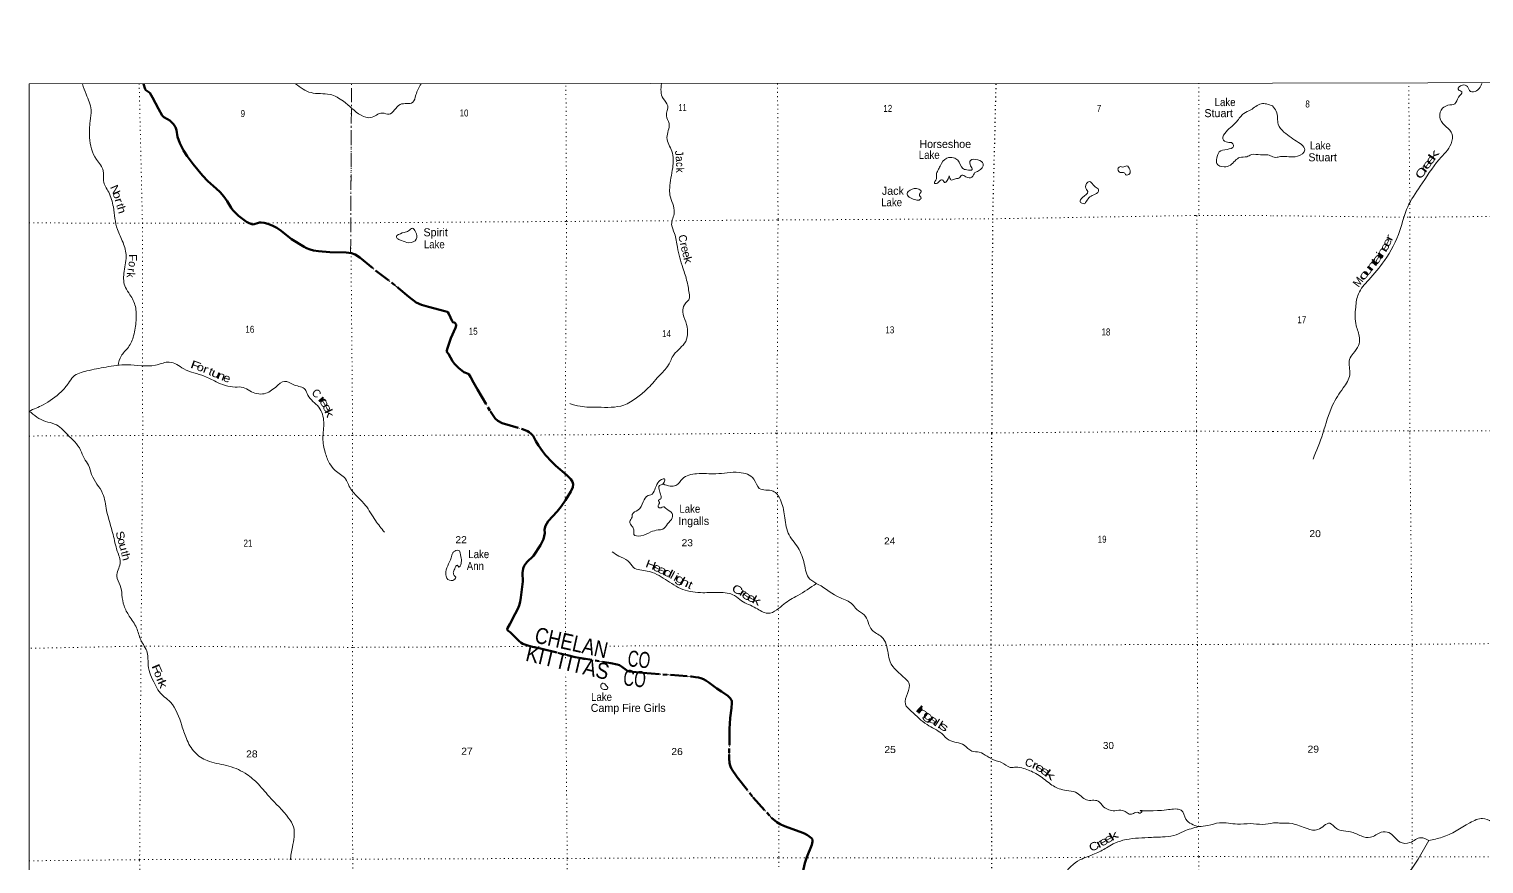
# Model space of a CAD drawing. Header units: feet. Extents: x -8 to 250644, y -192250 to 1368.
# Drawn here: x -1 to 36360, y -19481 to 1368 of the extents above; entities that cross this region are included whole.
import ezdxf
from ezdxf.enums import TextEntityAlignment as Align

# ---------------------------------------------------------------- set-up
doc = ezdxf.new("R2010")
doc.units = ezdxf.units.FT
doc.header["$LTSCALE"] = 70
for name, pattern in [('DOT_DASHED', [7.7, 5, -1.2, 0.3, -1.2]), ('DOTTED', [1.5, 0.3, -1.2]), ('LONG_DASH_SHORT_DASH', [9.9, 6, -1.2, 1.5, -1.2])]:
    doc.linetypes.add(name, pattern=pattern)
for name, color, linetype, lineweight in [('11', 7, 'LONG_DASH_SHORT_DASH', 60), ('39', 7, 'Continuous', 13), ('4', 7, 'Continuous', 13), ('44', 7, 'DOT_DASHED', 13), ('6', 7, 'DOTTED', 25), ('7', 7, 'DOTTED', 13)]:
    doc.layers.add(name, color=color, linetype=linetype, lineweight=lineweight)
doc.layers.add('12', color=7, linetype='Continuous')
doc.layers.add('41', color=7, linetype='Continuous')

msp = doc.modelspace()

# ---------------------------------------------------------------- linework, layer by layer
at = {"layer": '11'}
for points in [[(2859.61, 0.19), (2896.99, -129.63), (2917.32, -154.79), (3015.66, -226.85), (3082.45, -342.46), (3233.8, -620.18), (3326.39, -789.13), (3353.17, -817.84), (3369.42, -829.95), (3461.98, -879.19), (3512.25, -910.82), (3566.85, -960.25), (3611.74, -1007.22), (3657.92, -1077.24), (3682.75, -1154.62), (3708.84, -1318.13), (3767.01, -1476.5), (3854.92, -1659.81), (3947.76, -1802.41), (4095.34, -2003.91), (4334.22, -2287.4), (4468.2, -2429.67), (4677.08, -2614.06), (4771.01, -2702.94), (4863.38, -2810.87), (4948.47, -2926.53), (5049.42, -3099.18), (5090.87, -3152.94), (5155.91, -3223.05), (5234.27, -3293.95), (5367.24, -3398.65), (5433.74, -3445.23), (5498.61, -3480.44), (5563.34, -3504.38), (5595.74, -3508.5), (5622.76, -3505.23), (5729.19, -3468.17), (5760.15, -3460.07), (5796.62, -3458.25), (5870.52, -3471.09), (5969.33, -3495.47), (6031.94, -3517.03), (6089.36, -3542.37), (6187.01, -3598.81), (6294.96, -3674.05), (6560.08, -3877.32), (6870.73, -4066.91), (6935.32, -4099.72), (7022.54, -4135.83), (7110.57, -4160.76), (7236.08, -4181.56), (7515.3, -4203.99), (7919.53, -4214.03), (8056.24, -4229.16), (8149.92, -4262.47), (8263.76, -4337.77), (8653.93, -4657.51), (9234.42, -5099.47), (9493.15, -5318.62), (9673.04, -5459.31), (9803.17, -5521.82), (9981.66, -5571.77), (10390.5, -5672.65), (10448.83, -5691.72), (10466.18, -5704.34), (10490.23, -5741.45), (10573.97, -5926.22), (10588.65, -5948.73), (10624.11, -5958.35), (10637.94, -5965.52), (10670.5, -6008.59), (10675.97, -6030.99), (10656.49, -6090.84), (10543.3, -6351.21), (10460.4, -6572.85), (10435.23, -6681.29), (10481.88, -6743.94), (10582.04, -6925.94), (10629.01, -6991.91), (10730.54, -7090.17), (10861.9, -7197.69), (10885.74, -7211.08), (10969.96, -7241.47), (10986.82, -7252.95), (11031.25, -7318.19), (11106.33, -7456.43), (11205.6, -7636.89), (11530.28, -8184.08), (11577.46, -8254.1)], [(11577.46, -8254.1), (11647.76, -8358.46), (11710.91, -8416.05), (11821.48, -8473.25), (12355.23, -8632.08), (12452.14, -8671.89), (12497.52, -8697.56), (12549.79, -8736.37), (12596.86, -8787.95), (12616.27, -8821.71), (12664.09, -8924.44), (12732.45, -9033.09), (12826.67, -9171.4), (12907.02, -9271.01), (13061.35, -9437.96), (13163.8, -9542.69), (13436.3, -9770.21), (13536.22, -9873.72), (13577.63, -9934.78), (13595.96, -9993.97), (13584.98, -10071.45), (13537.32, -10179.22), (13406.55, -10393.63), (13293.66, -10556.35), (13193.63, -10676.06), (12971.09, -10921.62), (12905.35, -11038.29), (12881.03, -11126.23), (12892.73, -11221.04), (12851.8, -11369.57), (12779.08, -11519.74), (12608.33, -11785.12), (12440.91, -11946.34), (12369.92, -12038.55), (12346.62, -12099.36), (12333.14, -12215.54), (12337.64, -12425.27), (12288.18, -12828.52), (12268.37, -12935.2), (12243.66, -13027.73), (12213.25, -13109.89), (12151.14, -13236.74), (12013.09, -13494.75), (11952.65, -13595.12)], [(11952.65, -13595.12), (11947.09, -13622.66), (11951.9, -13641.1), (11969.89, -13662.43), (12021.93, -13697.62), (12066.72, -13731.14), (12150.01, -13819.12), (12239.24, -13911.25), (12297.56, -13956.22), (12341.95, -13981.24), (12464.57, -14030.67), (12580.14, -14061.76), (12781.15, -14104.18), (13648.68, -14319.59), (14535.86, -14464.01), (14693.64, -14496.92), (14751.13, -14519.2), (14801.53, -14552.16), (14926.94, -14645.98), (14964.23, -14664.11), (15004.02, -14674.73), (15336.36, -14710.22), (16556.36, -14803.88), (16658.57, -14815.59), (16729.24, -14828.88), (16790.4, -14845.61), (16854.39, -14870.23), (16910.51, -14899.69), (16992.08, -14952.52), (17185.94, -15096.44), (17306.41, -15178.5), (17459.88, -15286.48), (17489.24, -15311.6), (17518.9, -15341.88), (17537.72, -15366.16), (17554.4, -15395.78), (17562.14, -15417.37), (17566.31, -15462.45), (17553.75, -15588.1), (17524.25, -15833.4), (17509.28, -15985.24), (17503.99, -16095.38), (17498.81, -16748.58), (17499.85, -16851.93), (17504.46, -16958.23), (17511.32, -17000.73), (17527.12, -17050.81), (17554.72, -17109.01), (17692.11, -17312.36), (18094.69, -17826.52), (18557.33, -18330.47), (18684.59, -18441.83), (18768.73, -18492.51), (18882.12, -18541.42), (19272.3, -18682.27), (19377.33, -18723.51), (19457.92, -18765.34)], [(19457.92, -18765.34), (19553.64, -18840.16), (19576.03, -18875.65), (19582.14, -18917.98), (19563.74, -19004.85), (19439.74, -19316.71), (19390.22, -19459.37), (19322.21, -19761.68)]]:
    msp.add_lwpolyline(points, dxfattribs=at)
at = {"layer": '39'}
for points in [[(6660.78, 0.44), (7044.54, -219.09), (7519.61, -265.62), (7853.1, -432.42), (8298.47, -783.14), (8539.85, -842.7), (8826.39, -729.15), (8995.43, -756.13), (9270.51, -515.56), (9588.98, -460.6), (9666.42, -275.55), (9793.93, 3.48)], [(15803.5, 8.53), (15842.74, -364.57), (15960.67, -546.5), (15927.23, -794.24), (15992.72, -990.03), (15940.65, -1342.48), (16063.83, -1683.64), (16083.97, -2094.87), (16008.99, -2598.36), (16016.18, -2775.75), (16124.82, -3207.54), (16058.88, -3511.55), (16130.29, -3733.57), (16203.1, -4080.55), (16339.53, -4597.11), (16444.57, -4942.23), (16501.38, -5266.96), (16505.03, -5343.56), (16377.32, -5514.28), (16338.17, -5693.46), (16411.45, -5945.72), (16409.05, -6433.43), (16113.39, -6764.6), (15977.2, -7019.92), (15738.17, -7302.98), (15430.42, -7634.09), (15183.7, -7840.53), (14862.59, -8022.44), (14217.87, -8075.89), (13770.89, -8051.66), (13511.42, -7985.97)], [(32088.79, -9376.18), (32333, -8731.1), (32577.08, -8025.59), (32845.94, -7591.93), (33008.31, -7267.29), (33003.41, -6880.58), (33095.7, -6731.32), (33224.14, -6535.66), (33247.86, -6338.22), (33168.64, -6038.29), (33155.52, -5577.08), (33225.24, -5242.57), (33480.2, -4897.57), (33873.79, -4413.27), (34258.72, -3661.12), (34454.73, -3068.51), (34767.71, -2558.22), (35245.45, -1884.4), (35538.56, -1495.01), (35558.12, -1237.15), (35374.41, -1032.12), (35257.15, -824.93), (35329.15, -607.24), (35459.87, -534.43), (35636.99, -495.76), (35727.23, -330.4), (35805.48, -201.31), (35716.72, -135.05), (35823.21, -30.07), (35950.16, -68.05), (36022.92, -186.72), (36177.94, -172.27), (36282.38, -49.17), (36319.37, 28.95)], [(1330.05, -1.2), (1423.45, -257.58), (1550.42, -649.15), (1524.86, -931.18), (1510.77, -1340.24), (1679.27, -1887.18), (1853.09, -2170.13), (1857.91, -2418.05), (1987.41, -2704.83), (2104.42, -3074.18), (2206.38, -3636.94), (2345.78, -3958.02), (2422.6, -4309.05), (2368.16, -4732.03), (2404.7, -5082.87), (2520.6, -5266.8), (2654.1, -5559.65), (2672.53, -5908.39), (2612.24, -6291.03), (2479.92, -6578.61), (2297.59, -6797.44), (2221.31, -7035.42)], [(31077.33, -549.7), (30791.57, -496.18), (30531.03, -648.14), (30361.42, -738.05), (30183.2, -938.76), (29918.12, -1195.5), (29834.68, -1372.47), (29955.09, -1457.67), (30071.79, -1480.38), (30099.63, -1553.06), (29940.13, -1634.95), (29746.48, -1696.53), (29687.3, -1855.47), (29682.62, -1988.46), (29869.5, -2071.96), (30022.79, -2026.31), (30263.38, -1835.97), (30430.62, -1818.6), (30551.72, -1766.76), (30775.24, -1771.83), (30962.52, -1774.71), (31081.48, -1824.05)], [(31077.33, -549.7), (31171.04, -683.16), (31203.65, -854.29), (31216.08, -1007.34), (31363.52, -1202.38), (31726.57, -1463.39), (31861.75, -1579.91), (31882.03, -1644.31), (31699.15, -1805.86), (31485.73, -1820.45), (31274.28, -1814.88), (31161.56, -1835.28), (31081.48, -1824.05)], [(22768.45, -2051.21), (22934.57, -1852.46), (23105.78, -1847.2), (23210.23, -1904.12), (23336.08, -2112.28), (23434.59, -2147), (23569.58, -2137.55), (23529.73, -2048.69), (23526.36, -1915.66), (23713.73, -1900.4), (23848.18, -1999.77), (23730.51, -2174.57), (23639.68, -2216.47), (23562.58, -2330.99), (23413.58, -2324.25), (23315.13, -2277.44), (23236.19, -2357.69), (23155.59, -2367.4), (23056.74, -2401.2), (23006.74, -2330.43), (22998.86, -2294.12), (22945.9, -2416.81), (22875.19, -2460.82), (22839.2, -2408.26), (22805.02, -2396.01), (22701.92, -2476.15), (22629.38, -2483.87), (22674.25, -2369.2), (22674.78, -2260.38), (22713.54, -2159.79), (22768.58, -2051.05)], [(27216.98, -2106.04), (27277.59, -2066.02), (27331.92, -2076.35), (27434.76, -2048.61), (27510.84, -2141.66), (27502.29, -2242.39), (27409.5, -2272.19), (27371.5, -2217.6), (27264.81, -2209.05), (27214.77, -2146.34), (27217.12, -2105.95)], [(26384.88, -2995), (26571.19, -2786.27), (26708.51, -2710.32), (26730.98, -2645.93), (26640.73, -2568.93), (26492.34, -2439.26), (26401.06, -2571.85), (26458.88, -2691.02), (26329.27, -2835.53), (26266.31, -2944.07), (26384.88, -2995)], [(22242.65, -2903.29), (22291.25, -2851.12), (22273.31, -2812.74), (22249.41, -2758.22), (22296.05, -2693.94), (22233.93, -2629.16), (22022.34, -2654.39), (21943.41, -2734.63), (22127.92, -2890.67), (22242.65, -2903.29)], [(9185.97, -3786.1), (9371.63, -3708.36), (9482.58, -3670.58), (9579.57, -3606.54), (9659.7, -3693.57), (9676.9, -3881.08), (9489.18, -3966.87), (9308.2, -3911.62), (9213.75, -3870.88), (9177.79, -3814.3), (9185.97, -3786.1)], [(-1.38, -8171.79), (346.14, -8015.78), (802.91, -7687.37), (981.17, -7476.58), (1100.78, -7315.9), (1441.86, -7168.34), (1921.65, -7071.81), (2449.58, -7015.81), (3154.41, -7025.11), (3348.01, -6971.59), (3503.2, -6948.13), (3864.89, -7115.06), (4377.54, -7300.83), (4670.9, -7437.21), (5147.54, -7572.43), (5348.9, -7579.41), (5511.59, -7668.84), (5873.76, -7737.02), (6162.57, -7571.08), (6384.8, -7429.02), (6628.04, -7520.83), (6897.37, -7630.91), (6965.16, -7770.28), (7237.56, -8073.84), (7364.6, -8451.3), (7342.51, -8848.23), (7399.16, -9205.21), (7506.57, -9477.78), (7648.69, -9655.79), (7905.46, -9862.54), (8001.19, -10054.45), (8205.34, -10313.36), (8401.68, -10521.85), (8657.57, -10905.95), (8879.7, -11195.17)], [(-0.7, -8171.48), (408.56, -8429.21), (633.8, -8494.75), (956.76, -8756.22), (1285.11, -9148.72), (1372.74, -9350.66), (1484.66, -9524.5), (1562.07, -9756.63), (1835.66, -10227.47), (1936.28, -10653.18), (2096.48, -11250.46), (2203.18, -11668.14), (2272.13, -11980.84), (2190.04, -12292.84), (2275.47, -12531.05), (2320.64, -12765.04), (2371.66, -13037.35), (2503.33, -13291.89), (2681.15, -13582.93), (2790.42, -13885.74), (2951.99, -14204.91), (2976.58, -14527.48), (3139.46, -14987.74), (3249.3, -15177.69), (3529.95, -15443), (3815.1, -16020.71), (3930.29, -16349.75), (4138.06, -16693.32), (4447.18, -16902.33), (4929.94, -17021.46), (5396.21, -17217.09), (5689.1, -17450.21), (5999.56, -17796.27), (6486.29, -18336.62), (6606.07, -18552.82), (6620.93, -18806.82), (6581.43, -19058.56), (6521.43, -19382.76)], [(29234.72, -18550.65), (28913.41, -18363.75), (28793.67, -18139.49), (28695.12, -18112.84), (28300.23, -18145.27), (27802.79, -18144.99), (27810.84, -18145.02), (27772.23, -18215.38), (27723.99, -18197.02), (27655.52, -18194.69), (27548.55, -18242.56), (27337.55, -18148.88), (27132.11, -18151.96), (26854.68, -18051.93), (26716.4, -17912.23), (26428.55, -17882.68), (26296.07, -17793.39), (26153.58, -17691.96), (25930.25, -17648.61), (25741.16, -17603.4), (25466.05, -17440.9), (25163.01, -17223.85), (24855.49, -17097.48), (24666.36, -17062.34), (24523.33, -17069.74), (24304.42, -16945.79), (24165.66, -16904.84), (23940.65, -16792.96), (23747.8, -16693.31), (23558.63, -16664.22), (23370.04, -16518.24), (22994.07, -16387.52), (22807.56, -16227.45), (22442.13, -16002.05), (22045.03, -15665.67), (21900.89, -15489.66), (21986.07, -14958), (21893.97, -14846.73), (21519.41, -14431.85), (21420.83, -14000.11), (21302.94, -13810.12), (21066.13, -13639.73), (20868.62, -13259.93), (20685.99, -13130.1), (20571.86, -12994.54), (20276.58, -12838), (19720.38, -12498.86), (19513.59, -12368.92), (19372.47, -11987.36), (19217.37, -11583.57), (18971.45, -11217.66), (18880.93, -10785.95), (18776.15, -10386.42), (18591.92, -10171.94), (18249.9, -10101.84), (18112.06, -9873.47), (17746.35, -9704.5), (17162.14, -9738.07), (16682.84, -9735.86), (16329.77, -9863.21), (16165.83, -10027.71), (16022.75, -10047.2), (15843.45, -9992.11)], [(15872.2, -9945.74), (15878.64, -9865.15), (15808.08, -9878.93), (15690.67, -10001.33), (15635.63, -10136.1), (15538.33, -10264.64), (15467.76, -10282.45), (15348.16, -10441.11), (15216.25, -10644.05), (15074.75, -10752.23), (15068.38, -10818.7), (15009.42, -10931.29), (15071.25, -11054.51), (15113.14, -11135.32), (15114.59, -11250.2), (15287.59, -11291.31), (15541.83, -11191.72), (15719.32, -11140.14), (15840.26, -11118.53), (15957.7, -10990.09), (16073.25, -10835.44), (16071.76, -10728.62), (15927.32, -10615.09), (15851.06, -10560.33), (15794.52, -10590.29), (15720.15, -10559.72), (15740.61, -10495.32), (15756.93, -10453.08), (15726.92, -10412.63), (15787.59, -10360.51), (15792.02, -10277.9), (15754.31, -10166.88), (15756.98, -10031.87), (15839.73, -9995.97), (15872.2, -9945.74)], [(10803.67, -11881.23), (10770.25, -11715.82), (10752.38, -11663.33), (10637.57, -11666.83), (10586.98, -11714.97), (10546.1, -11837.72), (10460.52, -12040.87), (10413.24, -12236.14), (10440.9, -12345.1), (10589.66, -12400.2), (10660.52, -12323.95), (10624.51, -12275.41), (10600.68, -12206.78), (10635.39, -12110.2), (10698.25, -12023.83), (10742.34, -12068.38), (10797.18, -11973.91), (10803.67, -11881.23)], [(19680.63, -12477.98), (19209.47, -12780.66), (18862.04, -12990.67), (18686.1, -13138.99), (18458.12, -13220.57), (18166.74, -13090.24), (17805.12, -12909.2), (17630.55, -12779.41), (17242.24, -12701.03), (16841.44, -12707.23), (16336.34, -12626.3), (15902.54, -12378.42), (15450.45, -12166.73), (15106.51, -12076.47), (14966.33, -11912.57), (14739.35, -11792.62), (14570.72, -11683.01)], [(14426.22, -15030.79), (14349.16, -14967.02), (14290.53, -15013.1), (14306.22, -15099.84), (14388.66, -15126.42), (14457.21, -15110.61), (14463.44, -15072.35), (14425.38, -15029.85)], [(31103.12, -18457.38), (30830.04, -18493.54), (30528.04, -18476.02), (30197.7, -18486.58), (29752.77, -18456.31), (29458.41, -18521.45), (29234.72, -18550.65)], [(34979.81, -18896.56), (34788.36, -18826.5), (34510.74, -18950), (34263.03, -18936.46), (33984.6, -18699.42), (33791.27, -18691.81), (33525.75, -18817.29), (33290.07, -18783.58), (33024.02, -18677.44), (32790.37, -18649.77), (32673.46, -18597.67), (32508.04, -18467.12), (32212.39, -18624.9), (31938.46, -18597.33), (31567.67, -18475.31), (31253.49, -18459.91), (31103.12, -18457.38)], [(38778.45, -18364.24), (38462.6, -18497.89), (38267.43, -18566.82), (38086.29, -18607.51), (37721.73, -18572.09), (37518.1, -18459.76), (37423.38, -18429.76), (37180.09, -18589.43), (36988.98, -18674.46), (36777.36, -18594.38), (36327.74, -18343.63), (36009.83, -18455.13), (35317.93, -18815.23), (34979.81, -18896.56)], [(29234.72, -18550.65), (28851.49, -18669.8), (28607.28, -18775.48), (28323.15, -18808.43), (27964.6, -18822.9), (27337.92, -18892.55), (27095.81, -18982.12), (26930.19, -19078.09), (26631.37, -19231.9), (26264.1, -19381.35), (25865.47, -19766.46), (25684.8, -20055.83), (25551.49, -20135.83), (25480.69, -20199.99), (25427.47, -20373.07), (25354.74, -20421.1), (25247.74, -20473.01), (25221.16, -20555.51), (25130.18, -20625.63), (25043.21, -20701.81), (25026.72, -20778.32), (24969.92, -20862.7), (24869.04, -20900.53), (24846.03, -21073.74), (24740.26, -21286.88), (24606.7, -21417.26), (24573.79, -21556.17), (24478.78, -21628.28), (24425.6, -21795.31), (24350.31, -21952.16), (24291.24, -22088.93), (24238.01, -22266.04), (24277.45, -22435.51), (24178.25, -22541.87), (24030.47, -22696.37), (24005.23, -22913.91), (23830.45, -23235.56), (23682.29, -23468.66), (23570.19, -23740.21), (23509.06, -23885.03), (23584.09, -24189.7), (23738.03, -24422.18), (23929.96, -24707.23), (24291.04, -24999.11), (24439.45, -25124.75), (24579.47, -25320.89), (24788.53, -25400.46), (25101.43, -25659.87), (25467.35, -26193.62)], [(34980.26, -18896.45), (34715.06, -19364.45), (34427.94, -19731.68), (34083.98, -19903.66), (33486.49, -20158.8), (33046.31, -20522.35), (32833.81, -20939.77), (32655.65, -21409.47), (32555.44, -21619.17), (32532.03, -21953.57), (32472.39, -22294.1), (32428.89, -22648.69), (32300.83, -23013.54), (32180.78, -23352.19), (32110.81, -23577.94), (31992.69, -23882.34), (31967.7, -24408.1), (31739.24, -24898.06), (31494.4, -25265.19), (31299.47, -25438.85), (31113.82, -25631.08)]]:
    msp.add_spline(points, degree=3, dxfattribs=at)
at = {"layer": '4'}
msp.add_lwpolyline([(0, -0.01), (31078.95, 21.37), (62157.81, 85.49), (93236.57, 192.37), (124315.15, 341.99), (155393.5, 534.37), (186473.05, 772.71), (217549.25, 1047.36), (248626.55, 1367.98), (250643.68, -181929.51), (219314.24, -182252.73), (187984.4, -182532.85), (156654.22, -182769.89), (125323.73, -182963.82), (93993, -183114.66), (62662.1, -183222.4), (31331.08, -183287.03), (0, -183308.59)], close=True, dxfattribs=at)
msp.add_lwpolyline([(0, -0.01), (31078.95, 21.37), (62157.81, 85.49), (93236.57, 192.37), (124315.15, 341.99), (155393.5, 534.37), (186473.05, 772.71), (217549.25, 1047.36), (248626.55, 1367.98), (250643.68, -181929.51), (219314.24, -182252.73), (187984.4, -182532.85), (156654.22, -182769.89), (125323.73, -182963.82), (93993, -183114.66), (62662.1, -183222.4), (31331.08, -183287.03), (0, -183308.59)], close=True, dxfattribs=at)
at = {"layer": '44'}
msp.add_line((8035.25, -4226.83), (8056.14, 1.44), dxfattribs=at)
for points in [[(8035.25, -4226.83), (8056.24, -4229.16), (8149.92, -4262.47), (8263.76, -4337.77), (8653.93, -4657.51), (9234.42, -5099.47), (9493.15, -5318.62), (9673.04, -5459.31), (9803.17, -5521.82), (9981.66, -5571.77), (10390.5, -5672.65), (10448.83, -5691.72), (10466.18, -5704.34), (10490.23, -5741.45), (10573.97, -5926.22), (10588.65, -5948.73), (10624.11, -5958.35), (10637.94, -5965.52), (10670.5, -6008.59), (10675.97, -6030.99), (10656.49, -6090.84), (10543.3, -6351.21), (10460.4, -6572.85), (10435.23, -6681.29), (10481.88, -6743.94), (10582.04, -6925.94), (10629.01, -6991.91), (10730.54, -7090.17), (10861.9, -7197.69), (10885.74, -7211.08), (10969.96, -7241.47), (10986.82, -7252.95), (11031.25, -7318.19), (11106.33, -7456.43), (11205.6, -7636.89), (11530.28, -8184.08), (11577.46, -8254.1)], [(11577.46, -8254.1), (11647.76, -8358.46), (11710.91, -8416.05), (11821.48, -8473.25), (12355.23, -8632.08), (12452.14, -8671.89), (12497.52, -8697.56), (12549.79, -8736.37), (12596.86, -8787.95), (12616.27, -8821.71), (12664.09, -8924.44), (12732.45, -9033.09), (12826.67, -9171.4), (12907.02, -9271.01), (13061.35, -9437.96), (13163.8, -9542.69), (13436.3, -9770.21), (13536.22, -9873.72), (13577.63, -9934.78), (13595.96, -9993.97), (13584.98, -10071.45), (13537.32, -10179.22), (13406.55, -10393.63), (13293.66, -10556.35), (13193.63, -10676.06), (12971.09, -10921.62), (12905.35, -11038.29), (12881.03, -11126.23), (12892.73, -11221.04), (12851.8, -11369.57), (12779.08, -11519.74), (12608.33, -11785.12), (12440.91, -11946.34), (12369.92, -12038.55), (12346.62, -12099.36), (12333.14, -12215.54), (12337.64, -12425.27), (12288.18, -12828.52), (12268.37, -12935.2), (12243.66, -13027.73), (12213.25, -13109.89), (12151.14, -13236.74), (12013.09, -13494.75), (11952.65, -13595.12)], [(11952.65, -13595.12), (11947.09, -13622.66), (11951.9, -13641.1), (11969.89, -13662.43), (12021.93, -13697.62), (12066.72, -13731.14), (12150.01, -13819.12), (12239.24, -13911.25), (12297.56, -13956.22), (12341.95, -13981.24), (12464.57, -14030.67), (12580.14, -14061.76), (12781.15, -14104.18), (13648.68, -14319.59), (14535.86, -14464.01), (14693.64, -14496.92), (14751.13, -14519.2), (14801.53, -14552.16), (14926.94, -14645.98), (14964.23, -14664.11), (15004.02, -14674.73), (15336.36, -14710.22), (16556.36, -14803.88), (16658.57, -14815.59), (16729.24, -14828.88), (16790.4, -14845.61), (16854.39, -14870.23), (16910.51, -14899.69), (16992.08, -14952.52), (17185.94, -15096.44), (17306.41, -15178.5), (17459.88, -15286.48), (17489.24, -15311.6), (17518.9, -15341.88), (17537.72, -15366.16), (17554.4, -15395.78), (17562.14, -15417.37), (17566.31, -15462.45), (17553.75, -15588.1), (17524.25, -15833.4), (17509.28, -15985.24), (17503.99, -16095.38), (17498.81, -16748.58), (17499.85, -16851.93), (17504.46, -16958.23), (17511.32, -17000.73), (17527.12, -17050.81), (17554.72, -17109.01), (17692.11, -17312.36), (18094.69, -17826.52), (18557.33, -18330.47), (18684.59, -18441.83), (18768.73, -18492.51), (18882.12, -18541.42), (19272.3, -18682.27), (19377.33, -18723.51), (19457.92, -18765.34)], [(19457.92, -18765.34), (19553.64, -18840.16), (19576.03, -18875.65), (19582.14, -18917.98), (19563.74, -19004.85), (19439.74, -19316.71), (19390.22, -19459.37), (19322.21, -19761.68)]]:
    msp.add_lwpolyline(points, dxfattribs=at)
at = {"layer": '6'}
msp.add_lwpolyline([(24081.41, -24625.3), (24058.97, -19355.03), (24046.98, -14006.2), (24064.91, -8715.96), (24085.07, -3383.41), (24170.43, 12.93)], dxfattribs=at)
at = {"layer": '7'}
for p, q in [((29234.15, 18.92), (29237.21, -3284.3)), ((13405.57, -14341.96), (13404.21, -14180.34))]:
    msp.add_line(p, q, dxfattribs=at)
for points in [[(2822.05, -24666.05), (2761.44, -19375.45), (2795.69, -14042.96), (2837.82, -8746.78), (2831.47, -3480.61), (2750.48, 0.16)], [(8056.14, 1.44), (8037.55, -3468.18), (8086.05, -8767.02), (8078.15, -14065.37), (8086.37, -19361.78), (8128.8, -24662.38)], [(13403.29, -13795.2), (13396.81, -8767.4), (13433.12, -3426.86), (13415.65, 3.99)], [(18706.6, 7.75), (18717.84, -3398.9), (18689.66, -8725.37), (18732.04, -14036.04), (18734.25, -19326.37), (18754.52, -24628.88)], [(34592.01, -24613.61), (34567.92, -19300.33), (34566.01, -13999.08), (34507.72, -8697.95), (34511.7, -3332.24), (34480.35, 26.31)], [(0, -3471.83), (2831.47, -3480.61), (8037.55, -3470.56), (13431.07, -3434.91), (18717.84, -3398.9), (24075.07, -3369.25), (29146.64, -3285.92), (29237.21, -3284.3), (31083.49, -3291.72)], [(29186.85, -3288.09), (29174.48, -8675.1), (29198.58, -14017.93), (29230.98, -19312.44), (29249.17, -24629.05)], [(31083.49, -3291.72), (34511.7, -3332.24), (39831.76, -3275.83)], [(0, -8795.05), (2839.68, -8779.04), (8057.78, -8783.01), (13396.81, -8767.4), (18689.66, -8725.37), (24064.91, -8715.96), (29174.48, -8675.1), (31090.91, -8683.76)], [(31090.91, -8683.76), (34507.65, -8665.73), (39837.88, -8661.66), (44697.48, -8635.89)], [(12749.55, -14050.83), (8078.11, -14073.43), (2795.69, -14042.96), (0, -14096.76)], [(31098.21, -13994.86), (29194.64, -13999.78), (24050.96, -14016.3), (18732.04, -14036.04), (14454.55, -14039.38)], [(31098.21, -13994.86), (34566.01, -13999.08), (39869.96, -13946.73), (45165.95, -13934.69), (50510.26, -13918.5), (55860.57, -13896.27)], [(13431.58, -24648.61), (13447.57, -19344.25), (13408.76, -14722.1)], [(31105.52, -19308.52), (34567.92, -19300.33), (39914.32, -19320.39), (45214.26, -19272.09), (50534.5, -19300.27), (55863.95, -19266.17)], [(0, -19404.79), (2761.44, -19375.45), (8086.37, -19361.78), (13447.57, -19344.25), (18734.25, -19326.37), (24057.04, -19336.88), (29241.15, -19292.33), (31105.52, -19308.52)]]:
    msp.add_lwpolyline(points, dxfattribs=at)

# ---------------------------------------------------------------- texts
at = {"layer": '12'}
for s, rotation, width, p in [('CHELAN', 347.443, 0.85, (12610.53, -13948.62)), ('KITTITAS', 346.699, 0.9, (12384.93, -14402.74)), ('CO', 353.857, 0.7, (14944.04, -14541.39)), ('CO', 353.984, 0.7, (14834.38, -15020.09))]:
    msp.add_text(s, height=400, rotation=rotation, dxfattribs=dict(at, width=width)).set_placement(p)
at = {"layer": '41', "width": 0.9}
for s, p in [('Lake', (29630.32, -555.18)), ('Lake', (32010.48, -1638.26)), ('Lake', (22235.69, -1871.85)), ('Lake', (21295.03, -3055.46)), ('Lake', (9864.61, -4105.97)), ('Lake', (16252.06, -10710.92)), ('Lake', (10976.3, -11844.57)), ('Ann', (10938.3, -12139.3)), ('Lake', (14045.32, -15409.67))]:
    msp.add_text(s, height=200, dxfattribs=at).set_placement(p)
at = {"layer": '41'}
for s, p in [('Stuart', (29373.76, -830.87)), ('Horseshoe', (22249.94, -1600.91)), ('Stuart', (31972.45, -1933.17)), ('Jack', (21314.04, -2770.26)), ('Spirit', (9855.1, -3806.5)), ('Ingalls', (16223.55, -11015.14)), ('Camp Fire Girls', (14035.83, -15685.37))]:
    msp.add_text(s, height=200, dxfattribs=at).set_placement(p)
for s, rotation, p in [('J', 275.698, (16148.05, -1738.62)), ('t', 286.56, (2183.2, -3056.89)), ('r', 264.588, (2462.22, -4643.38)), ('o', 258.962, (2488.27, -4487.05)), ('M', 53.169, (33293.43, -5005.56)), ('C', 315.78, (7113.2, -7800.06)), ('t', 284.437, (2299.63, -11728.73))]:
    msp.add_text(s, height=200, rotation=rotation, dxfattribs=at).set_placement(p, align=Align.CENTER)
for s, rotation, width, p in [('a', 275.698, 0.95, (16162.2, -1880.43)), ('e', 54.506, 1.65, (35103.03, -1947.74)), ('k', 54.506, 1.9, (35184.05, -1832.72)), ('c', 271.055, 0.85, (16168.01, -2013.92)), ('k', 272.013, 0.9, (16166.74, -2157.84)), ('C', 54.82, 1.45, (34862.97, -2284.21)), ('r', 54.82, 1.85, (34942.95, -2170.16)), ('e', 54.506, 1.65, (35016.71, -2062.59)), ('N', 293.282, 1.2, (2063.68, -2679.67)), ('o', 288.597, 1.15, (2110.08, -2806.58)), ('r', 286.56, 1.25, (2149.53, -2938.92)), ('h', 287.021, 1.2, (2220.2, -3173.64)), ('C', 281.457, 0.95, (16241.11, -3877.63)), ('r', 282.243, 1.15, (16273.06, -4025.71)), ('e', 59.51, 1.5, (33966.1, -4117.79)), ('e', 63.047, 1.4, (34025.03, -3999.62)), ('r', 65.543, 1.5, (34082.23, -3879.01)), ('F', 270.379, 1.1, (2495.57, -4341.62)), ('e', 284.443, 1.05, (16302.93, -4147.13)), ('e', 284.443, 1.05, (16338.31, -4284.74)), ('k', 285.146, 1.25, (16373.36, -4425.4)), ('t', 50.434, 1.75, (33705.74, -4497.97)), ('a', 52.368, 1.85, (33766.29, -4421.69)), ('i', 53.368, 1.55, (33836.38, -4328.32)), ('n', 56.472, 1.7, (33887.27, -4246.91)), ('k', 267.02, 0.95, (2439.99, -4768.79)), ('o', 51.459, 1.75, (33430.42, -4831.66)), ('u', 50.394, 1.95, (33525.48, -4717.36)), ('n', 50.394, 1.9, (33621.85, -4600.88)), ('F', 339.84, 1.55, (4128.96, -7124.78)), ('o', 339.823, 1.2, (4251.27, -7169.54)), ('r', 339.823, 1.35, (4382.38, -7218.35)), ('t', 337.236, 1.15, (4505.02, -7270.92)), ('u', 336.899, 1.45, (4629.29, -7323.18)), ('n', 339.834, 1.3, (4771.32, -7383.88)), ('e', 340.667, 1.2, (4913.17, -7440.73)), ('r', 312.324, 2.15, (7261.4, -7952.45)), ('e', 302, 1.55, (7300.04, -8016.57)), ('e', 295.793, 1.35, (7364.45, -8132.14)), ('k', 293.74, 1.5, (7412.67, -8265.79)), ('S', 284.95, 1.2, (2185.63, -11299.74)), ('o', 284.95, 1.05, (2226.26, -11451.89)), ('u', 284.437, 1.2, (2263.08, -11590.95)), ('h', 284.223, 1.15, (2327.66, -11840.88)), ('H', 339.554, 1.3, (15505.08, -12101.71)), ('e', 335.614, 1.3, (15655.47, -12170.08)), ('a', 334.204, 1.45, (15785.93, -12231.81)), ('d', 334.204, 1.55, (15927.97, -12296.95)), ('l', 331.159, 1.2, (16032.28, -12357.12)), ('i', 330.248, 1.3, (16124.1, -12406.45)), ('g', 331.38, 1.55, (16226.22, -12453.26)), ('h', 333.816, 1.45, (16351.07, -12534.94)), ('t', 334.444, 1.25, (16483.87, -12603.77)), ('C', 329.542, 1.35, (17651.28, -12717.37)), ('r', 328.028, 1.7, (17788.31, -12789.95)), ('e', 326.151, 1.6, (17881.78, -12859.62)), ('e', 333.002, 1.4, (18010.73, -12924.09)), ('k', 333.807, 1.55, (18137.96, -12991.26)), ('F', 292.854, 1.6, (3103.68, -14655.47)), ('o', 288.783, 1.15, (3142.67, -14769.91)), ('r', 292.583, 1.4, (3197.92, -14919.98)), ('k', 292.276, 1.45, (3245.52, -15027.6)), ('I', 317.703, 2.2, (22185.42, -15685.26)), ('n', 319.753, 1.95, (22292.3, -15774.82)), ('g', 319.753, 1.95, (22425.52, -15871.48)), ('a', 323.542, 1.8, (22544.44, -15962.66)), ('l', 327.389, 1.3, (22643.05, -16037.76)), ('l', 328.389, 1.3, (22724.12, -16087.75)), ('s', 328.703, 1.8, (22807.6, -16133.85)), ('C', 342.099, 1.05, (24964.3, -17048.56)), ('r', 337.362, 1.4, (25105.52, -17102.64)), ('e', 328.345, 1.55, (25216.59, -17162.85)), ('e', 324.417, 1.65, (25339.47, -17247.5)), ('k', 323.889, 1.9, (25455.59, -17335.82)), ('r', 27.63, 1.6, (26791.09, -19060.61)), ('e', 27.63, 1.4, (26895.43, -19005.66)), ('e', 30.105, 1.5, (27025.61, -18930.35)), ('k', 29.704, 1.65, (27155.55, -18861.93)), ('C', 26.842, 1.25, (26655.97, -19129.79))]:
    msp.add_text(s, height=200, rotation=rotation, dxfattribs=dict(at, width=width)).set_placement(p, align=Align.CENTER)
at = {"layer": '7'}
for s, width, p in [('9', 0.85, (5284.98, -828.35)), ('10', 0.85, (10758.91, -814.41)), ('11', 0.65, (16228.65, -679.54)), ('12', 0.85, (21349.6, -699.79)), ('7', 0.85, (26685.71, -700.98)), ('8', 0.85, (31897.77, -588.86)), ('17', 0.85, (31699.74, -5977.73)), ('16', 0.85, (5405.6, -6216.77)), ('15', 0.85, (10988.38, -6265.61)), ('14', 0.85, (15820.05, -6325.64)), ('13', 0.85, (21401.76, -6230.78)), ('18', 0.85, (26802.36, -6283.52)), ('20', 1.1, (31998.54, -11320.05)), ('21', 0.85, (5359.34, -11556.64)), ('22', 1.1, (10654.07, -11471.17)), ('23', 1.1, (16305.38, -11547.94)), ('24', 1.1, (21365.97, -11503.61)), ('19', 0.85, (26707.34, -11460.26)), ('28', 1.1, (5423.55, -16823.08)), ('27', 1.1, (10799.36, -16753.92)), ('26', 1.1, (16050.44, -16762.69)), ('25', 1.1, (21375.35, -16713.01)), ('30', 1.05, (26839.6, -16610.87)), ('29', 1.1, (31952.3, -16701.98))]:
    msp.add_text(s, height=175, dxfattribs=dict(at, width=width)).set_placement(p)

doc.saveas('drawing.dxf')
